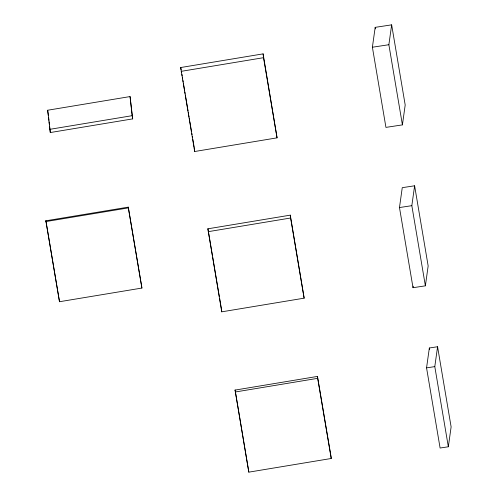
<?xml version="1.0" encoding="UTF-8"?>
<svg xmlns="http://www.w3.org/2000/svg" width="497" height="497" viewBox="0 0 497 497"><rect width="100%" height="100%" fill="white"/><g stroke="black" fill="none" stroke-linecap="round" stroke-linejoin="round"><path stroke-width="0.75" d="M372.396 47.227L375.179 27.354L391.655 24.85L405.192 105.01L402.415 124.884L385.939 127.387L372.396 47.227L388.871 44.724L391.655 24.85M399.476 207.547L402.259 187.673L414.616 185.797L428.159 265.957L425.376 285.831L413.019 287.707L399.476 207.547L411.833 205.671L414.616 185.797M413.019 287.707L413.231 286.179M426.556 367.867L429.34 347.993L437.577 346.744L451.121 426.904L448.337 446.778L440.1 448.027L426.556 367.867L434.794 366.618L437.577 346.744M180.703 67.53L263.106 53.869L277.065 137.849L194.669 151.51L180.703 67.53L181.094 69.816M181.125 71.351L263.522 57.689L263.106 53.869M47.65 110.235L130.052 96.573L132.699 118.882L50.303 132.544L47.65 110.235L48.445 115.733M49.762 129.338L132.159 115.677L130.052 96.573M45.879 220.798L128.276 207.137L141.819 287.297L141.9 288.061L59.503 301.722L45.879 220.798L59.503 301.722M45.966 221.563L128.363 207.901L128.276 207.137M207.895 228.806L290.291 215.145L304.145 298.169L221.749 311.83L207.895 228.806L212.405 255.526M208.212 231.67L290.608 218.009L290.291 215.145M235.081 390.083L317.477 376.415L331.021 456.575L331.226 458.489L248.829 472.15L235.081 390.083L248.829 472.15M235.292 391.99L317.689 378.329L317.477 376.415M388.871 44.724L402.415 124.884M411.833 205.671L425.376 285.831M434.794 366.618L448.337 446.778M375.179 27.354L375.434 28.876M429.34 347.993L429.601 349.521M263.522 57.689L277.065 137.849M290.608 218.009L304.145 298.169M317.689 378.329L331.226 458.489M181.349 71.344L181.61 72.873M181.865 74.401L182.126 75.929M182.38 77.451L182.641 78.98M182.896 80.508L183.157 82.036M183.412 83.558L184.573 90.429M184.834 91.957L185.089 93.486M185.35 95.014L188.059 111.042M188.313 112.57L188.574 114.099M188.829 115.627L189.09 117.149M189.345 118.677L189.605 120.206M189.86 121.734L191.538 131.655M191.799 133.184L192.053 134.712M192.314 136.24L192.569 137.762M192.83 139.29L194.116 146.926M212.666 257.048L219.37 296.752M219.631 298.275L221.432 308.966M132.159 115.677L132.699 118.882M128.363 207.901L141.9 288.061M221.513 309.681L221.749 311.83M194.246 147.69L194.669 151.51M48.619 117.261L48.954 120.317M49.122 121.846L49.458 124.902M49.625 126.431L50.303 132.544"/></g></svg>
